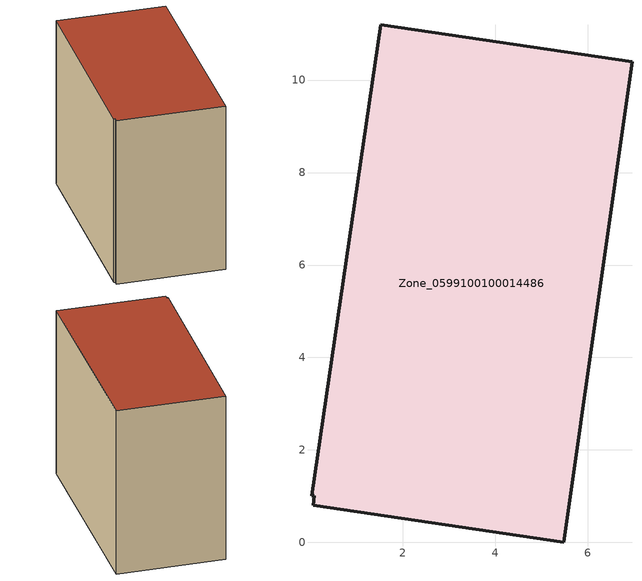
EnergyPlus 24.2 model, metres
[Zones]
Zone_0599100100014486
 floor ground (C_G): 0.06,0.8 0.09,1.01 0.03,1.01 1.53,11.2 6.96,10.39 5.49,0 z0
 wall outside (C_F): 5.49,0 6.96,10.39 1.53,11.2 0.03,1.01 0.09,1.01 0.06,0.8 5.49,0 z0:8.97
 roof outside (C_R): 0.09,1.01 0.06,0.8 5.49,0 6.96,10.39 1.53,11.2 0.03,1.01 z8.97
[BUILDING]
Pand.0599100100014486: North Axis=0; Terrain=City; Loads Convergence Tolerance Value=0.04; Temperature Convergence Tolerance Value=0.4; Solar Distribution=FullExterior; Maximum Number of Warmup Days=25; Minimum Number of Warmup Days=1
[Site:Location]
Rotterdam.The.Hague.AP_ZH_NLD Design_Conditions: Latitude=51.96; Longitude=4.45; Time Zone=1; Elevation=-4.5
[SITE:GROUNDTEMPERATURE:BUILDINGSURFACE]
18, 18, 18, 18, 18, 18, 18, 18, 18, 18, 18, 18
[MATERIAL] Thermal Absorptance=0.9; Solar Absorptance=0.7; Visible Absorptance=0.7
Name | Roughness | Thickness | Conductivity | Density | Specific Heat
G.TI.2015-2018 | MediumSmooth | 0.15 | 0.0428571 | 540 | 1210
F.TI.2015-2018 | Rough | 0.3 | 0.0666667 | 1920 | 840
R.TI.2015-2018 | MediumRough | 0.2 | 0.0333333 | 1500 | 1000
[CONSTRUCTION]
C_G: G.TI.2015-2018
C_F: F.TI.2015-2018
C_R: R.TI.2015-2018
[ZONE]
Zone_0599100100014486: Type=1; Multiplier=1; Ceiling Height=Autocalculate; Volume=Autocalculate; Floor Area=autocalculate; Part of Total Floor Area=Yes
[ZONEINFILTRATION:DESIGNFLOWRATE]
Infil_Zone_0599100100014486: Zone or ZoneList or Space or SpaceList=Zone_0599100100014486; Schedule=AlwaysOn; Design Flow Rate Calculation Method=Flow/Area; Flow Rate per Floor Area=0.0015; Constant Term Coefficient=1; Temperature Term Coefficient=0; Velocity Term Coefficient=0; Velocity Squared Term Coefficient=0
[HVACTEMPLATE:ZONE:IDEALLOADSAIRSYSTEM]
Zone_0599100100014486: Maximum Heating Supply Air Temperature=50; Minimum Cooling Supply Air Temperature=13; Maximum Heating Supply Air Humidity Ratio=0.0156; Minimum Cooling Supply Air Humidity Ratio=0.0077; Heating Limit=NoLimit; Cooling Limit=NoLimit; Dehumidification Control Type=ConstantSensibleHeatRatio; Cooling Sensible Heat Ratio=0.7; Dehumidification Setpoint=60; Humidification Control Type=None; Humidification Setpoint=30; Outdoor Air Method=None; Outdoor Air Flow Rate per Person=0.00944; Outdoor Air Flow Rate per Zone Floor Area=0; Outdoor Air Flow Rate per Zone=0; Demand Controlled Ventilation Type=None; Outdoor Air Economizer Type=NoEconomizer; Heat Recovery Type=None; Sensible Heat Recovery Effectiveness=0.7; Latent Heat Recovery Effectiveness=0.65
[ZONECONTROL:THERMOSTAT]
ThermostatControl_Zone_0599100100014486: Zone or ZoneList=Zone_0599100100014486; Control Type Schedule=DualSetpointControlType; Control 1=Thermostat_Zone_0599100100014486; Temperature Difference Between Cutout And Setpoint=0
[THERMOSTATSETPOINT:DUALSETPOINT]
Thermostat_Zone_0599100100014486: Heating Setpoint Temperature Schedule=HeatingSetpoint_Zone_0599100100014486; Cooling Setpoint Temperature Schedule=CoolingSetpoint_Zone_0599100100014486
[SCHEDULE:COMPACT]
HeatingSetpoint_Zone_0599100100014486: Through: 12/31, For: AllDays, Until: 24:00, 21
CoolingSetpoint_Zone_0599100100014486: Through: 12/31, For: AllDays, Until: 24:00, 24
DualSetpointControlType: Through: 12/31, For: AllDays, Until: 24:00, 4
AlwaysOn: Through: 12/31, For: AllDays, Until: 24:00, 1
